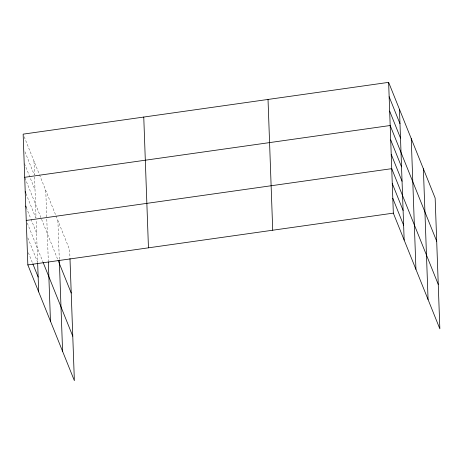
<?xml version="1.0" encoding="UTF-8"?>
<svg xmlns="http://www.w3.org/2000/svg" width="463" height="463" viewBox="0 0 463 463"><rect width="100%" height="100%" fill="white"/><g stroke="black" fill="none" stroke-linecap="round" stroke-linejoin="round"><path stroke-width="0.35" stroke-dasharray="2.31 1.74" d="M24.209 136.776L39.222 174.123M39.482 174.777L55.739 215.214M56.011 215.885L69.67 249.87L69.954 257.781M24.99 151.818L34.239 174.835M24.446 163.572L35.02 189.876M24.967 177.954L57.829 259.708M26.009 193.656L35.79 217.992M26.264 207.383L30.755 218.565M31.021 219.225L36.571 233.034M27.305 223.085L42.845 261.74M27.838 237.907L37.619 262.237L36.108 220.087M28.37 252.729L32.601 263.25M57.898 220.579L59.293 259.419M45.762 190.397L46.746 217.732M46.798 219.167L48.349 262.324M33.99 161.107L34.482 174.771M34.557 176.93L36.027 217.928"/><path stroke-width="0.69" d="M388.631 82.356L393.33 213.13L439.85 328.857L435.151 198.083L388.631 82.356L23.15 134.143L27.849 264.917L74.369 380.644L69.982 258.499M24.701 177.3L390.182 125.514L436.702 241.24M26.252 220.452L391.733 168.665L438.253 284.392M27.849 264.917L393.33 213.13M389.146 96.738L399.986 123.702M389.667 111.126L400.501 138.09M390.697 139.895L401.537 166.859M391.212 154.283L402.052 181.241M392.265 183.487L403.105 210.451M392.798 198.309L403.632 225.273M58.101 260.38L71.221 293.027M25.216 191.682L25.743 193.002M25.731 206.07L26.264 207.383M43.105 262.388L72.772 336.184M32.867 263.904L38.151 277.059M423.379 168.792L428.072 299.567M411.242 138.611L415.942 269.385M399.471 109.32L404.164 240.094M268.025 99.447L272.719 230.221M143.762 117.052L148.455 247.827M59.316 260.137L62.592 351.353M48.349 262.324L50.461 321.172M37.648 262.943L38.684 291.881"/></g></svg>
